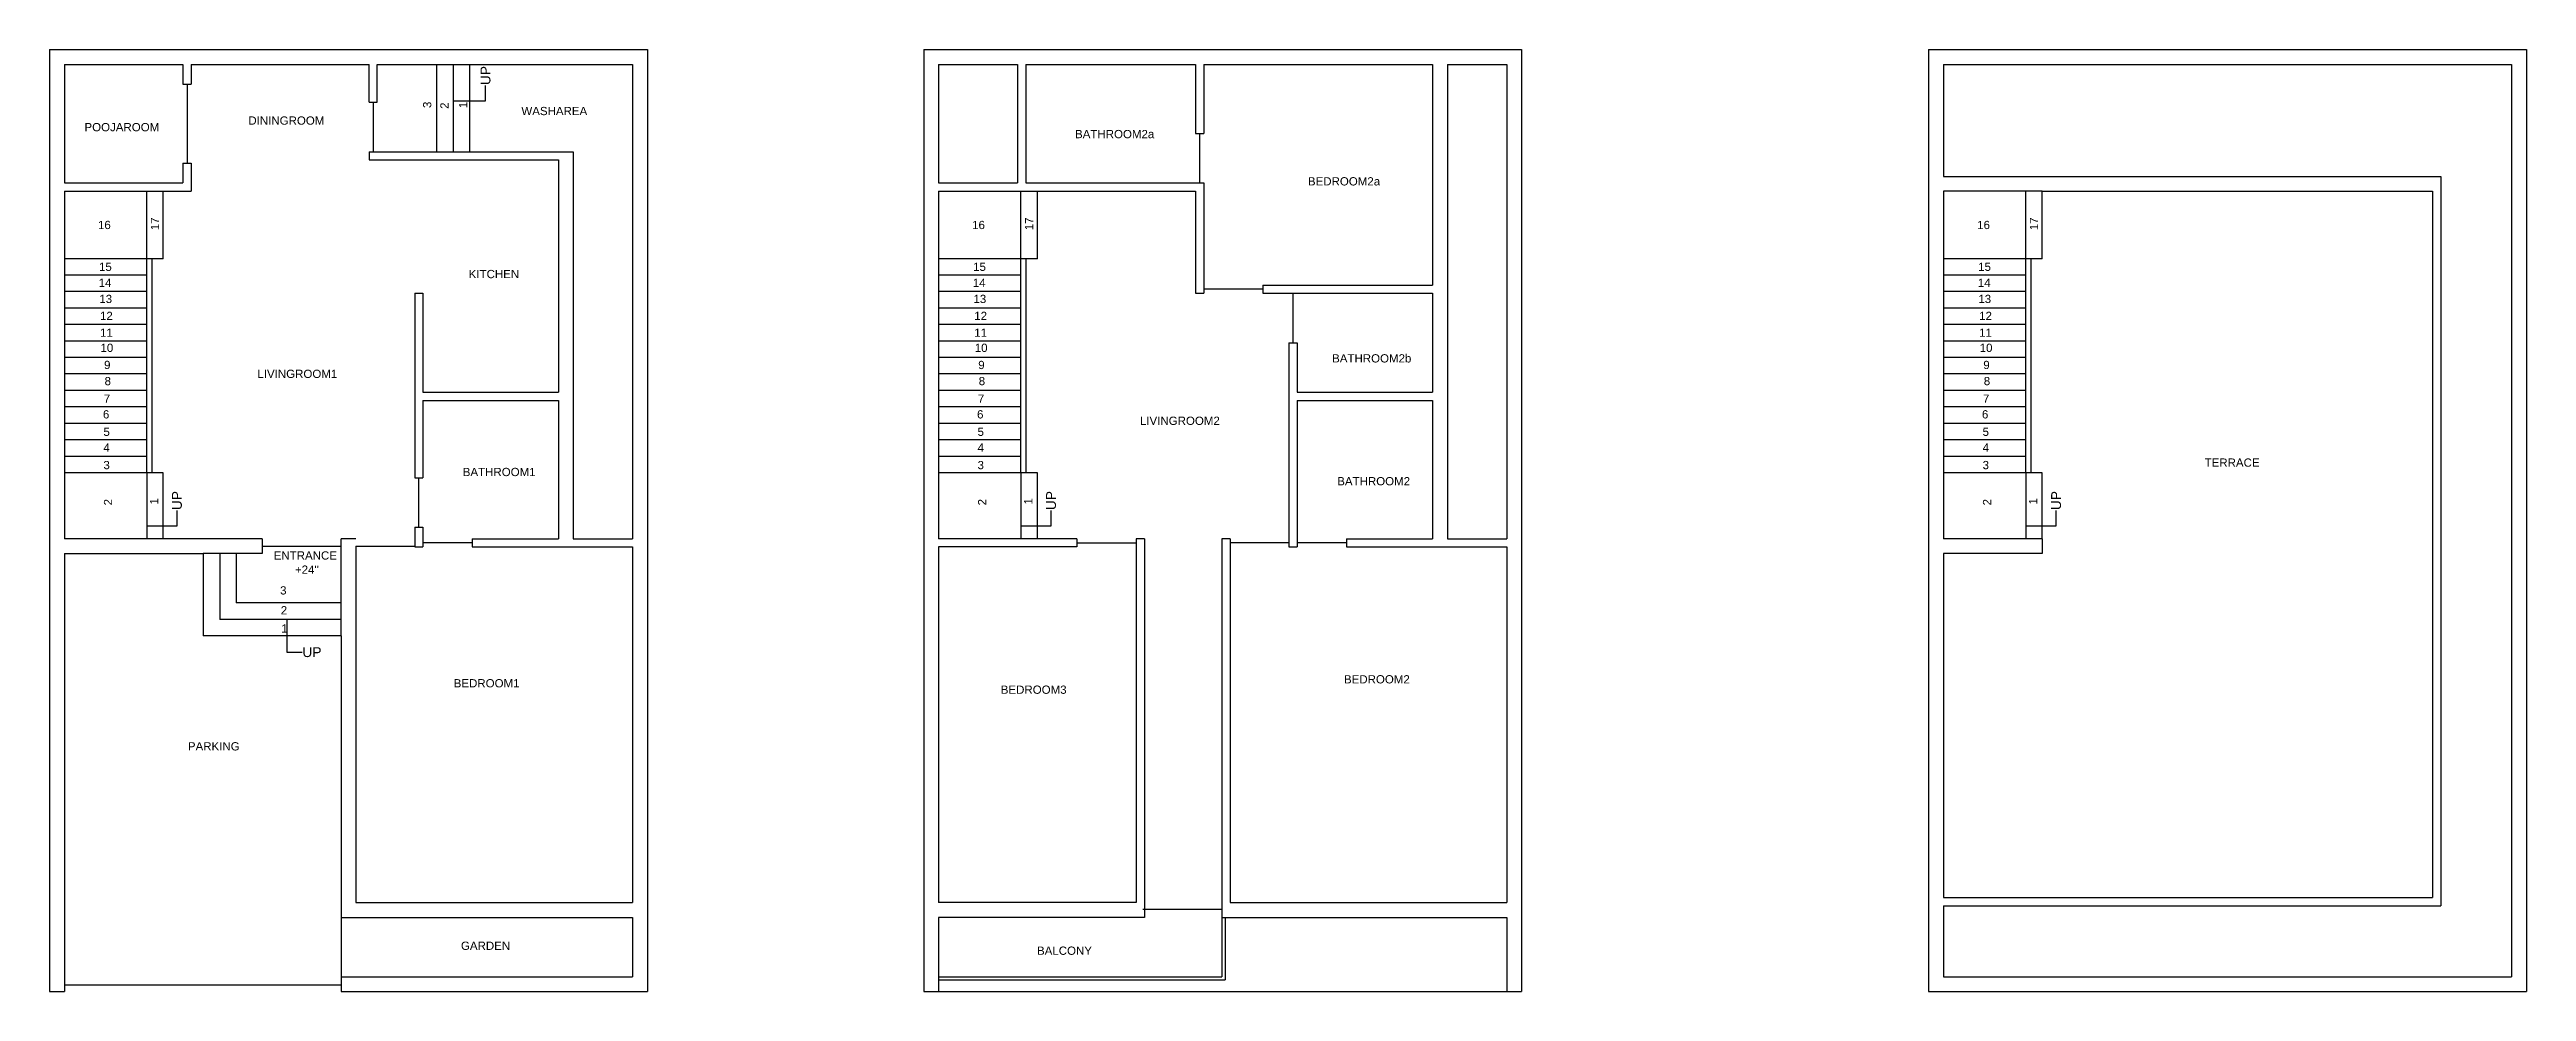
# Model space of a CAD drawing. Header units: feet. Extents: x 279 to 1783, y -549 to 23.
import ezdxf
from ezdxf import colors
from ezdxf.entities.mleader import LeaderData, LeaderLine
from ezdxf.math import Vec2, Vec3

# ---------------------------------------------------------------- set-up
doc = ezdxf.new("R2010")
doc.units = ezdxf.units.FT
doc.header["$MEASUREMENT"] = 0
for name, color, linetype in [('Balcony', 7, 'Continuous'), ('BathRoom1', 7, 'Continuous'), ('BathRoom2', 7, 'Continuous'), ('BathRoom2a', 7, 'Continuous'), ('BathRoom2b', 7, 'Continuous'), ('BedRoom1', 7, 'Continuous'), ('BedRoom2', 7, 'Continuous'), ('BedRoom2a', 7, 'Continuous'), ('BedRoom3', 7, 'Continuous'), ('Boundary', 7, 'Continuous'), ('DiningRoom', 7, 'Continuous'), ('Door2.6fPanel', 7, 'Continuous'), ('Door3fPanel', 7, 'Continuous'), ('Door4fPanel', 7, 'Continuous'), ('Entrance_Staircase', 7, 'Continuous'), ('Garden', 7, 'Continuous'), ('Kitchen', 7, 'Continuous'), ('LivingRoom1', 7, 'Continuous'), ('LivingRoom2', 7, 'Continuous'), ('Main_gate', 7, 'Continuous'), ('Parking', 7, 'Continuous'), ('PoojaRoom', 7, 'Continuous'), ('Staircase', 7, 'Continuous'), ('Staircase_innerwall', 7, 'Continuous'), ('Staircase_outertwall', 7, 'Continuous'), ('Terrace', 7, 'Continuous'), ('WashArea', 7, 'Continuous'), ('WashArea_Staircase', 7, 'Continuous')]:
    doc.layers.add(name, color=color, linetype=linetype)
doc.styles.get("Standard").update_dxf_attribs({"font": 'arial.ttf'})

msp = doc.modelspace()

# ---------------------------------------------------------------- linework, layer by layer
msp.add_line((818.5, -503.8), (818.5, -548.8))
at = {"layer": 'Balcony'}
for p, q in [((943.5, -503.8), (818.5, -503.8)), ((990.5, -503.8), (990.5, -539.8)), ((992.5, -503.8), (992.5, -541.8)), ((818.5, -539.8), (990.5, -539.8)), ((818.5, -541.8), (992.5, -541.8))]:
    msp.add_line(p, q, dxfattribs=at)
at = {"layer": 'BathRoom1'}
for p, q in [((505.4, -189.8), (587.7, -189.8)), ((505.4, -189.8), (505.4, -236.8)), ((587.7, -189.8), (587.7, -273.8)), ((500.4, -236.8), (505.4, -236.8)), ((500.4, -266.8), (505.4, -266.8)), ((505.4, -266.8), (505.4, -278.8)), ((535.4, -273.8), (587.7, -273.8))]:
    msp.add_line(p, q, dxfattribs=at)
at = {"layer": 'BathRoom2'}
for p, q in [((1036.3, -189.8), (1036.3, -278.8)), ((1036.3, -189.8), (1118.5, -189.8)), ((1118.5, -189.8), (1118.5, -273.8)), ((1031.3, -278.8), (1036.3, -278.8)), ((1066.3, -273.8), (1066.3, -278.8)), ((1066.3, -273.8), (1118.5, -273.8))]:
    msp.add_line(p, q, dxfattribs=at)
at = {"layer": 'BathRoom2a'}
for p, q in [((871.5, 14.2), (974.5, 14.2)), ((871.5, 14.2), (871.5, -57.8)), ((974.5, 14.2), (974.5, -27.8)), ((974.5, -27.8), (979.5, -27.8)), ((871.5, -57.8), (979.5, -57.8))]:
    msp.add_line(p, q, dxfattribs=at)
at = {"layer": 'BathRoom2b'}
for p, q in [((1015.5, -124.8), (1118.5, -124.8)), ((1118.5, -124.8), (1118.5, -184.8)), ((1031.3, -154.8), (1036.3, -154.8)), ((1036.3, -154.8), (1036.3, -184.8)), ((1036.3, -184.8), (1118.5, -184.8))]:
    msp.add_line(p, q, dxfattribs=at)
at = {"layer": 'BedRoom1'}
for p, q in [((464.7, -278.3), (464.7, -494.8)), ((500.4, -278.8), (505.4, -278.8)), ((535.4, -273.8), (535.4, -278.8)), ((535.4, -278.8), (632.7, -278.8)), ((632.7, -278.8), (632.7, -494.8)), ((464.7, -494.8), (632.7, -494.8))]:
    msp.add_line(p, q, dxfattribs=at)
at = {"layer": 'BedRoom2'}
for p, q in [((990.5, -273.8), (990.5, -503.8)), ((995.5, -273.8), (995.5, -494.8)), ((1066.3, -278.8), (1163.5, -278.8)), ((1163.5, -278.8), (1163.5, -494.8)), ((995.5, -494.8), (1163.5, -494.8))]:
    msp.add_line(p, q, dxfattribs=at)
at = {"layer": 'BedRoom2a'}
for p, q in [((979.5, 14.2), (979.5, -27.8)), ((979.5, 14.2), (1118.5, 14.2)), ((1118.5, 14.2), (1118.5, -119.8)), ((979.5, -57.8), (979.5, -124.8)), ((1015.5, -119.8), (1118.5, -119.8)), ((1015.5, -119.8), (1015.5, -124.8))]:
    msp.add_line(p, q, dxfattribs=at)
at = {"layer": 'BedRoom3'}
for p, q in [((818.5, -278.8), (818.5, -494.8)), ((902.5, -278.8), (818.5, -278.8)), ((902.5, -273.8), (902.5, -278.8)), ((938.5, -273.8), (938.5, -494.8)), ((943.5, -273.8), (943.5, -503.8)), ((938.5, -494.8), (818.5, -494.8))]:
    msp.add_line(p, q, dxfattribs=at)
at = {"layer": 'Boundary'}
for p, q in [((278.7, 23.2), (641.7, 23.2)), ((278.7, 23.2), (278.7, -548.8)), ((641.7, 23.2), (641.7, -548.8)), ((809.5, 23.2), (1172.5, 23.2)), ((809.5, 23.2), (809.5, -548.8)), ((1172.5, 23.2), (1172.5, -548.8)), ((1419.7, 23.2), (1782.7, 23.2)), ((1419.7, 23.2), (1419.7, -548.8)), ((1782.7, 23.2), (1782.7, -548.8)), ((818.5, 14.2), (866.5, 14.2)), ((818.5, 14.2), (818.5, -57.8)), ((866.5, 14.2), (866.5, -57.8)), ((1127.5, 14.2), (1127.5, -273.8)), ((1127.5, 14.2), (1163.5, 14.2)), ((1163.5, 14.2), (1163.5, -273.8)), ((1428.7, 14.2), (1773.7, 14.2)), ((1428.7, 14.2), (1428.7, -53.8)), ((1773.7, 14.2), (1773.7, -539.8)), ((818.5, -57.8), (866.5, -57.8)), ((1127.5, -273.8), (1163.5, -273.8)), ((990.5, -503.8), (1163.5, -503.8)), ((1163.5, -503.8), (1163.5, -548.8)), ((1428.7, -496.8), (1428.7, -539.8)), ((1428.7, -539.8), (1773.7, -539.8)), ((278.7, -548.8), (287.7, -548.8)), ((455.7, -548.8), (641.7, -548.8)), ((809.5, -548.8), (1172.5, -548.8)), ((1419.7, -548.8), (1782.7, -548.8))]:
    msp.add_line(p, q, dxfattribs=at)
at = {"layer": 'DiningRoom'}
for p, q in [((364.7, 14.2), (364.7, 2.2)), ((364.7, 14.2), (472.7, 14.2)), ((472.7, -8.8), (472.7, 14.2)), ((472.7, -38.8), (472.7, -43.8)), ((364.7, -45.8), (364.7, -62.8))]:
    msp.add_line(p, q, dxfattribs=at)
at = {"layer": 'Door2.6fPanel'}
for p, q in [((475.2, -8.8), (475.2, -38.8)), ((977, -27.8), (977, -57.8)), ((1033.8, -154.8), (1033.8, -124.8)), ((502.9, -266.8), (502.9, -236.8)), ((535.4, -276.3), (505.4, -276.3)), ((1066.3, -276.3), (1036.3, -276.3))]:
    msp.add_line(p, q, dxfattribs=at)
at = {"layer": 'Door3fPanel'}
for p, q in [((1015.5, -122.3), (979.5, -122.3)), ((464.7, -278.3), (500.4, -278.3)), ((902.5, -276.3), (938.5, -276.3)), ((1031.3, -276.3), (995.5, -276.3))]:
    msp.add_line(p, q, dxfattribs=at)
at = {"layer": 'Door4fPanel'}
for p, q in [((362.2, 2.2), (362.2, -45.8)), ((407.7, -278.3), (455.7, -278.3)), ((990.5, -499), (942.5, -499))]:
    msp.add_line(p, q, dxfattribs=at)
at = {"layer": 'Entrance_Staircase'}
for p, q in [((407.7, -282.8), (372, -282.8)), ((372, -282.8), (372, -332.8)), ((382, -282.8), (382, -322.8)), ((392, -282.8), (392, -312.8)), ((407.7, -273.8), (407.7, -282.8)), ((464.7, -273.8), (455.7, -273.8)), ((455.7, -332.8), (455.7, -273.8)), ((455.7, -312.8), (392, -312.8)), ((455.7, -322.8), (382, -322.8)), ((455.7, -332.8), (372, -332.8))]:
    msp.add_line(p, q, dxfattribs=at)
at = {"layer": 'Garden'}
for p, q in [((455.7, -503.8), (632.7, -503.8)), ((632.7, -503.8), (632.7, -539.8)), ((455.7, -539.8), (632.7, -539.8))]:
    msp.add_line(p, q, dxfattribs=at)
at = {"layer": 'Kitchen'}
for p, q in [((472.7, -43.8), (587.7, -43.8)), ((587.7, -43.8), (587.7, -184.8)), ((500.4, -124.8), (505.4, -124.8)), ((505.4, -124.8), (505.4, -184.8)), ((505.4, -184.8), (587.7, -184.8))]:
    msp.add_line(p, q, dxfattribs=at)
at = {"layer": 'LivingRoom1'}
for p, q in [((500.4, -124.8), (500.4, -236.8)), ((500.4, -266.8), (500.4, -278.8))]:
    msp.add_line(p, q, dxfattribs=at)
at = {"layer": 'LivingRoom2'}
for p, q in [((878.5, -62.8), (974.5, -62.8)), ((974.5, -62.8), (974.5, -124.8)), ((974.5, -124.8), (979.5, -124.8)), ((1031.3, -154.8), (1031.3, -278.8)), ((943.5, -273.8), (938.5, -273.8)), ((995.5, -273.8), (990.5, -273.8))]:
    msp.add_line(p, q, dxfattribs=at)
at = {"layer": 'Main_gate'}
msp.add_line((287.7, -544.8), (455.7, -544.8), dxfattribs=at)
at = {"layer": 'Parking'}
for p, q in [((287.7, -282.8), (287.7, -548.8)), ((287.7, -282.8), (372, -282.8)), ((455.7, -332.8), (455.7, -548.8))]:
    msp.add_line(p, q, dxfattribs=at)
at = {"layer": 'PoojaRoom'}
for p, q in [((287.7, 14.2), (287.7, -57.8)), ((287.7, 14.2), (359.7, 14.2)), ((359.7, 14.2), (359.7, 2.2)), ((359.7, 2.2), (364.7, 2.2)), ((287.7, -57.8), (359.7, -57.8)), ((359.7, -45.8), (364.7, -45.8)), ((359.7, -45.8), (359.7, -57.8))]:
    msp.add_line(p, q, dxfattribs=at)
at = {"layer": 'Staircase'}
for p, q in [((337.7, -103.8), (337.7, -62.8)), ((347.7, -103.8), (347.7, -62.8)), ((868.5, -103.8), (868.5, -62.8)), ((878.5, -103.8), (878.5, -62.8)), ((1478.7, -103.8), (1478.7, -62.8)), ((1488.7, -103.8), (1488.7, -62.8)), ((347.7, -103.8), (287.7, -103.8)), ((878.5, -103.8), (818.5, -103.8)), ((1488.7, -103.8), (1428.7, -103.8)), ((337.7, -113.8), (287.7, -113.8)), ((868.5, -113.8), (818.5, -113.8)), ((1478.7, -113.8), (1428.7, -113.8)), ((337.7, -123.8), (287.7, -123.8)), ((337.7, -133.8), (287.7, -133.8)), ((868.5, -123.8), (818.5, -123.8)), ((868.5, -133.8), (818.5, -133.8)), ((1478.7, -123.8), (1428.7, -123.8)), ((1478.7, -133.8), (1428.7, -133.8)), ((337.7, -143.8), (287.7, -143.8)), ((868.5, -143.8), (818.5, -143.8)), ((1478.7, -143.8), (1428.7, -143.8)), ((337.7, -153.8), (287.7, -153.8)), ((337.7, -163.8), (287.7, -163.8)), ((868.5, -153.8), (818.5, -153.8)), ((868.5, -163.8), (818.5, -163.8)), ((1478.7, -153.8), (1428.7, -153.8)), ((1478.7, -163.8), (1428.7, -163.8)), ((337.7, -173.8), (287.7, -173.8)), ((337.7, -173.8), (287.7, -173.8)), ((868.5, -173.8), (818.5, -173.8)), ((868.5, -173.8), (818.5, -173.8)), ((1478.7, -173.8), (1428.7, -173.8)), ((1478.7, -173.8), (1428.7, -173.8)), ((337.7, -183.8), (287.7, -183.8)), ((337.7, -193.8), (287.7, -193.8)), ((868.5, -183.8), (818.5, -183.8)), ((868.5, -193.8), (818.5, -193.8)), ((1478.7, -183.8), (1428.7, -183.8)), ((1478.7, -193.8), (1428.7, -193.8)), ((337.7, -203.8), (287.7, -203.8)), ((868.5, -203.8), (818.5, -203.8)), ((1478.7, -203.8), (1428.7, -203.8)), ((337.7, -213.8), (287.7, -213.8)), ((337.7, -223.8), (287.7, -223.8)), ((868.5, -213.8), (818.5, -213.8)), ((868.5, -223.8), (818.5, -223.8)), ((1478.7, -213.8), (1428.7, -213.8)), ((1478.7, -223.8), (1428.7, -223.8)), ((347.7, -233.8), (287.7, -233.8)), ((337.7, -233.8), (337.7, -273.8)), ((347.7, -273.8), (347.7, -233.8)), ((878.5, -233.8), (818.5, -233.8)), ((868.5, -233.8), (868.5, -273.8)), ((878.5, -273.8), (878.5, -233.8)), ((1488.7, -233.8), (1428.7, -233.8)), ((1478.7, -233.8), (1478.7, -273.8)), ((1488.7, -273.8), (1488.7, -233.8))]:
    msp.add_line(p, q, dxfattribs=at)
at = {"layer": 'Staircase_innerwall'}
for p, q in [((337.7, -233.8), (337.7, -103.8)), ((340.7, -103.8), (340.7, -233.8)), ((868.5, -233.8), (868.5, -103.8)), ((871.5, -103.8), (871.5, -233.8)), ((1478.7, -233.8), (1478.7, -103.8)), ((1481.7, -103.8), (1481.7, -233.8))]:
    msp.add_line(p, q, dxfattribs=at)
at = {"layer": 'Staircase_outertwall'}
for p, q in [((287.7, -62.8), (364.7, -62.8)), ((287.7, -62.8), (287.7, -273.8)), ((818.5, -62.8), (878.5, -62.8)), ((818.5, -62.8), (818.5, -273.8)), ((1428.7, -62.8), (1428.7, -273.8)), ((1488.7, -62.8), (1428.7, -62.8)), ((407.7, -273.8), (287.7, -273.8)), ((902.5, -273.8), (818.5, -273.8)), ((1488.7, -273.8), (1428.7, -273.8)), ((1488.7, -273.8), (1488.7, -282.8))]:
    msp.add_line(p, q, dxfattribs=at)
at = {"layer": 'Terrace'}
for p, q in [((1428.7, -53.8), (1730.7, -53.8)), ((1730.7, -53.8), (1730.7, -496.8)), ((1488.7, -62.8), (1725.7, -62.8)), ((1725.7, -62.8), (1725.7, -491.8)), ((1428.7, -282.8), (1428.7, -491.8)), ((1488.7, -282.8), (1428.7, -282.8)), ((1428.7, -491.8), (1725.7, -491.8)), ((1428.7, -496.8), (1730.7, -496.8))]:
    msp.add_line(p, q, dxfattribs=at)
at = {"layer": 'WashArea'}
for p, q in [((533.7, 14.2), (632.7, 14.2)), ((632.7, 14.2), (632.7, -273.8)), ((533.7, -38.8), (596.7, -38.8)), ((596.7, -38.8), (596.7, -273.8)), ((596.7, -273.8), (632.7, -273.8))]:
    msp.add_line(p, q, dxfattribs=at)
at = {"layer": 'WashArea_Staircase'}
for p, q in [((477.7, -8.8), (477.7, 14.2)), ((477.7, 14.2), (533.7, 14.2)), ((513.7, 14.2), (513.7, -38.8)), ((523.7, 14.2), (523.7, -38.8)), ((533.7, 14.2), (533.7, -38.8)), ((472.7, -8.8), (477.7, -8.8)), ((472.7, -38.8), (533.7, -38.8))]:
    msp.add_line(p, q, dxfattribs=at)

# ---------------------------------------------------------------- texts
at = {"layer": 'Balcony', "insert": (878.3, -521.5), "char_height": 5, "width": 33.942, "attachment_point": 1}
msp.add_mtext('BALCONY', dxfattribs=at)
at = {"layer": 'BathRoom1', "insert": (529.6, -230.8), "char_height": 5, "width": 66.908, "attachment_point": 1}
msp.add_mtext('BATHROOM1', dxfattribs=at)
at = {"layer": 'BathRoom2', "insert": (1060.6, -236.4), "char_height": 5, "width": 66.908, "attachment_point": 1}
msp.add_mtext('BATHROOM2', dxfattribs=at)
at = {"layer": 'BathRoom2a', "insert": (901.4, -25.6), "char_height": 5, "width": 66.908, "attachment_point": 1}
msp.add_mtext('BATHROOM2a', dxfattribs=at)
at = {"layer": 'BathRoom2b', "insert": (1057.5, -161.8), "char_height": 5, "width": 66.908, "attachment_point": 1}
msp.add_mtext('BATHROOM2b', dxfattribs=at)
at = {"layer": 'BedRoom1', "insert": (524.1, -359.1), "char_height": 5, "width": 66.908, "attachment_point": 1}
msp.add_mtext('BEDROOM1', dxfattribs=at)
at = {"layer": 'BedRoom2', "insert": (1064.7, -356.7), "char_height": 5, "width": 66.908, "attachment_point": 1}
msp.add_mtext('BEDROOM2', dxfattribs=at)
at = {"layer": 'BedRoom2a', "insert": (1042.8, -54.3), "char_height": 5, "width": 66.908, "attachment_point": 1}
msp.add_mtext('BEDROOM2a', dxfattribs=at)
at = {"layer": 'BedRoom3', "insert": (856.3, -363), "char_height": 5, "width": 66.908, "attachment_point": 1}
msp.add_mtext('BEDROOM3', dxfattribs=at)
at = {"layer": 'Entrance_Staircase', "char_height": 5, "width": 33.942, "attachment_point": 1}
for s, insert in [('ENTRANCE', (414.8, -281.5)), ("+24''", (427.7, -290.1)), ('3', (418.7, -302.7)), ('2', (419.1, -314.8)), ('1', (419.4, -325.8))]:
    msp.add_mtext(s, dxfattribs=dict(at, insert=insert))
at = {"layer": 'Garden', "insert": (528.5, -518.5), "char_height": 5, "width": 33.942, "attachment_point": 1}
msp.add_mtext('GARDEN', dxfattribs=at)
at = {"layer": 'Kitchen', "insert": (533.2, -110.6), "char_height": 5, "width": 29.511, "attachment_point": 1}
msp.add_mtext('KITCHEN ', dxfattribs=at)
at = {"layer": 'LivingRoom1', "insert": (404.9, -171.2), "char_height": 5, "width": 66.908, "attachment_point": 1}
msp.add_mtext('LIVINGROOM1', dxfattribs=at)
at = {"layer": 'LivingRoom2', "insert": (940.8, -199.7), "char_height": 5, "width": 66.908, "attachment_point": 1}
msp.add_mtext('LIVINGROOM2', dxfattribs=at)
at = {"layer": 'Parking', "insert": (362.7, -397.4), "char_height": 5, "width": 66.908, "attachment_point": 1}
msp.add_mtext('PARKING', dxfattribs=at)
at = {"layer": 'PoojaRoom', "insert": (299.9, -21.4), "char_height": 5, "width": 66.908, "attachment_point": 1}
msp.add_mtext('POOJAROOM', dxfattribs=at)
at = {"layer": 'Staircase', "char_height": 5, "width": 33.942, "attachment_point": 1}
for s, insert in [('16', (308.1, -80.8)), ('16', (838.9, -80.8)), ('16', (1449.2, -80.8)), ('14', (308.5, -115.9)), ('15', (308.7, -106.2)), ('14', (839.3, -115.9)), ('15', (839.5, -106.2)), ('14', (1449.6, -115.9)), ('15', (1449.8, -106.2)), ('13', (308.9, -125.7)), ('13', (839.7, -125.7)), ('13', (1449.9, -125.7)), ('12', (309.3, -136)), ('11', (309.3, -146.2)), ('12', (840.2, -136)), ('11', (840.2, -146.2)), ('12', (1450.4, -136)), ('11', (1450.4, -146.2)), ('10', (309.6, -155.4)), ('10', (840.5, -155.4)), ('10', (1450.7, -155.4)), ('9', (311.8, -165.8)), ('8', (312.1, -175.6)), ('9', (842.6, -165.8)), ('8', (842.9, -175.6)), ('9', (1452.9, -165.8)), ('8', (1453.2, -175.6)), ('7', (311.6, -186.3)), ('7', (842.4, -186.3)), ('7', (1452.7, -186.3)), ('6', (311.1, -195.8)), ('5', (311.4, -206.4)), ('6', (841.9, -195.8)), ('5', (842.2, -206.4)), ('6', (1452.1, -195.8)), ('5', (1452.5, -206.4)), ('4', (311.4, -216)), ('4', (842.2, -216)), ('4', (1452.5, -216)), ('3', (311.4, -226.6)), ('3', (842.2, -226.6)), ('3', (1452.5, -226.6))]:
    msp.add_mtext(s, dxfattribs=dict(at, insert=insert))
at = {"layer": 'Staircase', "char_height": 5, "width": 33.942, "attachment_point": 1, "rotation": 90}
for s, insert in [('17', (340.2, -86.5)), ('17', (871, -86.5)), ('17', (1481.2, -86.5)), ('2', (311.7, -253.6)), ('1', (339.7, -253.1)), ('2', (842.5, -253.6)), ('1', (870.5, -253.1)), ('2', (1452.7, -253.6)), ('1', (1480.7, -253.1))]:
    msp.add_mtext(s, dxfattribs=dict(at, insert=insert))
at = {"layer": 'Terrace', "insert": (1587.3, -225.1), "char_height": 5, "width": 66.908, "attachment_point": 1}
msp.add_mtext('TERRACE', dxfattribs=at)
at = {"layer": 'WashArea', "char_height": 5, "width": 66.908, "attachment_point": 1}
for s, insert in [('WASHAREA', (565.2, -11.6)), ('DININGROOM', (399.4, -17.4))]:
    msp.add_mtext(s, dxfattribs=dict(at, insert=insert))
at = {"layer": 'WashArea_Staircase', "char_height": 5, "width": 33.942, "attachment_point": 1, "rotation": 90}
for s, insert in [('3', (505.5, -12.3)), ('2', (516, -12.8)), ('1', (527.4, -12.4))]:
    msp.add_mtext(s, dxfattribs=dict(at, insert=insert))

# ---------------------------------------------------------------- leaders
at = {"layer": 'Entrance_Staircase'}
ml = msp.add_multileader_mtext('Standard', dxfattribs=at)
ml.set_content('UP', color=256)
ml.set_leader_properties()
ml.build(insert=Vec2(0, 0))
ml.multileader.update_dxf_attribs({"dogleg_length": 0.36, "arrow_head_size": 0.18})
ctx = ml.context
ctx.base_point, ctx.char_height, ctx.arrow_head_size, ctx.landing_gap_size, ctx.plane_origin = Vec3(432.1, -342.8), 6, 0.18, 0.09, Vec3(422.8, -333.4)
notes = []
notes.append((ctx, [(0, (1, 1, 0), (422.8, -342.8), (1, 0), 9.36, [(0, [(422.8, -322.9)], 0, [])])]))
ctx.mtext.insert, ctx.mtext.flow_direction = Vec3(432.2, -339.7), 5
at = {"layer": 'Staircase'}
ml = msp.add_multileader_mtext('Standard', dxfattribs=at)
ml.set_content('UP', color=256)
ml.set_leader_properties()
ml.build(insert=Vec2(0, 0))
ml.multileader.update_dxf_attribs({"dogleg_length": 0.36, "arrow_head_size": 0.18})
ctx = ml.context
ctx.base_point, ctx.char_height, ctx.arrow_head_size, ctx.landing_gap_size, ctx.plane_origin, ctx.plane_x_axis, ctx.plane_y_axis = Vec3(356.1, -256.6), 6, 0.18, 0.09, Vec3(346.7, -266), Vec3(0, 1), Vec3(-1, 0)
notes.append((ctx, [(0, (1, 1, 0), (356.1, -266), (0, 1), 9.36, [(0, [(337.7, -266)], 0, [])])]))
ctx.mtext.insert, ctx.mtext.text_direction, ctx.mtext.rotation, ctx.mtext.flow_direction = Vec3(353, -256.5), Vec3(0, 1), 1.570796, 5
ml = msp.add_multileader_mtext('Standard', dxfattribs=at)
ml.set_content('UP', color=256)
ml.set_leader_properties()
ml.build(insert=Vec2(0, 0))
ml.multileader.update_dxf_attribs({"dogleg_length": 0.36, "arrow_head_size": 0.18})
ctx = ml.context
ctx.base_point, ctx.char_height, ctx.arrow_head_size, ctx.landing_gap_size, ctx.plane_origin, ctx.plane_x_axis, ctx.plane_y_axis = Vec3(886.9, -256.6), 6, 0.18, 0.09, Vec3(877.5, -266), Vec3(0, 1), Vec3(-1, 0)
notes.append((ctx, [(0, (1, 1, 0), (886.9, -266), (0, 1), 9.36, [(0, [(868.5, -266)], 0, [])])]))
ctx.mtext.insert, ctx.mtext.text_direction, ctx.mtext.rotation, ctx.mtext.flow_direction = Vec3(883.8, -256.5), Vec3(0, 1), 1.570796, 5
ml = msp.add_multileader_mtext('Standard', dxfattribs=at)
ml.set_content('UP', color=256)
ml.set_leader_properties()
ml.build(insert=Vec2(0, 0))
ml.multileader.update_dxf_attribs({"dogleg_length": 0.36, "arrow_head_size": 0.18})
ctx = ml.context
ctx.base_point, ctx.char_height, ctx.arrow_head_size, ctx.landing_gap_size, ctx.plane_origin, ctx.plane_x_axis, ctx.plane_y_axis = Vec3(1497.1, -256.6), 6, 0.18, 0.09, Vec3(1487.7, -266), Vec3(0, 1), Vec3(-1, 0)
notes.append((ctx, [(0, (1, 1, 0), (1497.1, -266), (0, 1), 9.36, [(0, [(1478.7, -266)], 0, [])])]))
ctx.mtext.insert, ctx.mtext.text_direction, ctx.mtext.rotation, ctx.mtext.flow_direction = Vec3(1494.1, -256.5), Vec3(0, 1), 1.570796, 5
at = {"layer": 'WashArea_Staircase'}
ml = msp.add_multileader_mtext('Standard', dxfattribs=at)
ml.set_content('UP', color=256)
ml.set_leader_properties()
ml.build(insert=Vec2(0, 0))
ml.multileader.update_dxf_attribs({"dogleg_length": 0.36, "arrow_head_size": 0.18})
ctx = ml.context
ctx.base_point, ctx.char_height, ctx.arrow_head_size, ctx.landing_gap_size, ctx.plane_origin, ctx.plane_x_axis, ctx.plane_y_axis = Vec3(543.5, 1.5), 6, 0.18, 0.09, Vec3(534.1, -7.9), Vec3(0, 1), Vec3(-1, 0)
notes.append((ctx, [(0, (1, 1, 0), (543.5, -7.9), (0, 1), 9.36, [(0, [(523.6, -7.9)], 0, [])])]))
ctx.mtext.insert, ctx.mtext.text_direction, ctx.mtext.rotation, ctx.mtext.flow_direction = Vec3(540.4, 1.6), Vec3(0, 1), 1.570796, 5
for ctx, leaders in notes:
    for number, flags, end, landing, length, lines in leaders:
        leader = LeaderData()
        leader.index, (leader.has_last_leader_line, leader.has_dogleg_vector, leader.attachment_direction) = number, flags
        leader.last_leader_point, leader.dogleg_vector, leader.dogleg_length = Vec3(end), Vec3(landing), length
        for number, points, colour, breaks in lines:
            line = LeaderLine()
            line.index, line.vertices, line.color, line.breaks = number, Vec3.list(points), colors.encode_raw_color(colour), breaks
            leader.lines.append(line)
        ctx.leaders.append(leader)

doc.saveas('drawing.dxf')
